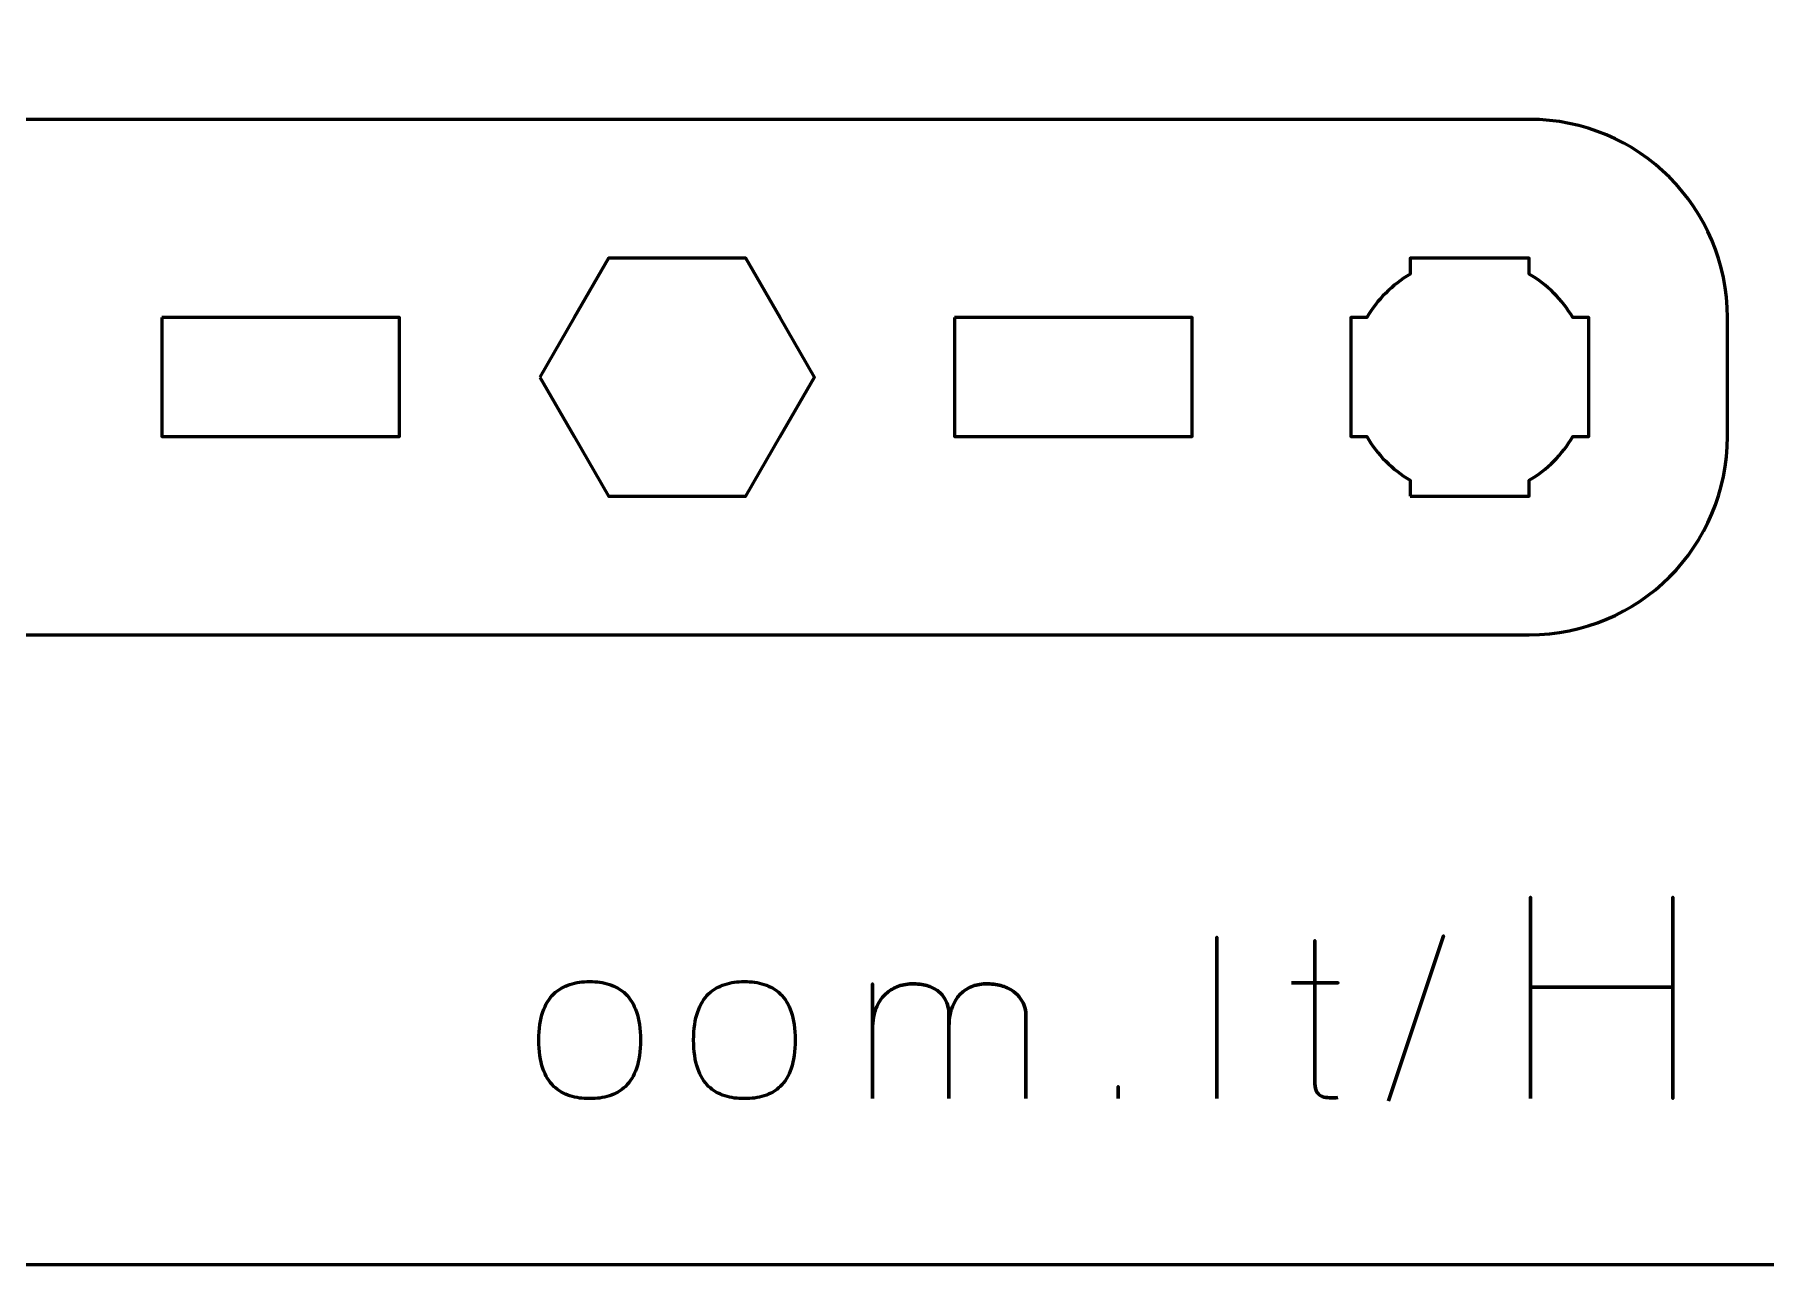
# Model space of a CAD drawing. Header units: centimetres. Extents: x -21 to 0, y -29.7 to 0.
# Drawn here: x -10.221 to -5.854, y -29.7 to -26.599 of the extents above; entities that cross this region are included whole.
import ezdxf

# ---------------------------------------------------------------- set-up
doc = ezdxf.new("R2010")
doc.units = ezdxf.units.CM
doc.header["$MEASUREMENT"] = 0
doc.layers.add('Layer 1', color=7, linetype='Continuous')

msp = doc.modelspace()

# ---------------------------------------------------------------- linework, layer by layer
at = {"layer": 'Layer 1', "color": 1, "lineweight": 53}
msp.add_open_spline([(-21.00003, -29.19995), (-21.00003, -29.19995), (-21.00003, -2.89992), (-21.00003, -2.89992), (-21.00003, -2.89992), (-21.00003, -2.81709), (-20.93286, -2.74992), (-20.85003, -2.74992), (-20.85003, -2.74992), (-20.7672, -2.74992), (-20.70003, -2.68275), (-20.70003, -2.59992), (-20.70003, -2.59992), (-20.70003, -2.51709), (-20.7672, -2.44992), (-20.85003, -2.44992), (-20.85003, -2.44992), (-20.93286, -2.44992), (-21.00003, -2.38275), (-21.00003, -2.29992), (-21.00003, -2.29992), (-21.00003, -2.21709), (-20.93286, -2.14992), (-20.85003, -2.14992), (-20.85003, -2.14992), (-20.7672, -2.14992), (-20.70003, -2.08275), (-20.70003, -1.99992), (-20.70003, -1.99992), (-20.70003, -1.91709), (-20.7672, -1.84992), (-20.85003, -1.84992), (-20.85003, -1.84992), (-20.93286, -1.84992), (-21.00003, -1.78275), (-21.00003, -1.69992), (-21.00003, -1.69992), (-21.00003, -1.61709), (-20.93286, -1.54992), (-20.85003, -1.54992), (-20.85003, -1.54992), (-20.7672, -1.54992), (-20.70003, -1.48275), (-20.70003, -1.39992), (-20.70003, -1.39992), (-20.70003, -1.31709), (-20.7672, -1.24992), (-20.85003, -1.24992), (-20.85003, -1.24992), (-20.93286, -1.24992), (-21.00003, -1.18275), (-21.00003, -1.09992), (-21.00003, -1.09992), (-21.00003, -1.09992), (-21.00003, -0.49992), (-21.00003, -0.49992), (-21.00003, -0.49992), (-21.00003, -0.22295), (-20.77694, 0.00004), (-20.49994, 0.00004), (-20.49994, 0.00004), (-20.49994, 0.00004), (-0.50008, 0.00004), (-0.50008, 0.00004), (-0.50008, 0.00004), (-0.22294, 0.00004), (0.00002, -0.22295), (0.00002, -0.49992), (0.00002, -0.49992), (0.00002, -0.49992), (0.00002, -29.19995), (0.00002, -29.19995), (0.00002, -29.19995), (0.00002, -29.47695), (-0.22294, -29.70004), (-0.50008, -29.70004), (-0.50008, -29.70004), (-0.50008, -29.70004), (-20.49994, -29.70004), (-20.49994, -29.70004), (-20.49994, -29.70004), (-20.77694, -29.70004), (-21.00003, -29.47695), (-21.00003, -29.19995)], degree=3, knots=[0, 0, 0, 0, 0.047619, 0.047619, 0.047619, 0.047619, 0.0952381, 0.0952381, 0.0952381, 0.0952381, 0.1428571, 0.1428571, 0.1428571, 0.1428571, 0.1904762, 0.1904762, 0.1904762, 0.1904762, 0.2380952, 0.2380952, 0.2380952, 0.2380952, 0.2857143, 0.2857143, 0.2857143, 0.2857143, 0.3333333, 0.3333333, 0.3333333, 0.3333333, 0.3809524, 0.3809524, 0.3809524, 0.3809524, 0.4285714, 0.4285714, 0.4285714, 0.4285714, 0.4761905, 0.4761905, 0.4761905, 0.4761905, 0.5238095, 0.5238095, 0.5238095, 0.5238095, 0.5714286, 0.5714286, 0.5714286, 0.5714286, 0.6190476, 0.6190476, 0.6190476, 0.6190476, 0.6666667, 0.6666667, 0.6666667, 0.6666667, 0.7142857, 0.7142857, 0.7142857, 0.7142857, 0.7619048, 0.7619048, 0.7619048, 0.7619048, 0.8095238, 0.8095238, 0.8095238, 0.8095238, 0.8571429, 0.8571429, 0.8571429, 0.8571429, 0.9047619, 0.9047619, 0.9047619, 0.9047619, 0.952381, 0.952381, 0.952381, 0.952381, 1, 1, 1, 1], dxfattribs=at)
at = {"layer": 'Layer 1', "color": 3, "lineweight": 53}
msp.add_open_spline([(-10.74988, -26.81239), (-10.74988, -26.81239), (-6.45001, -26.81239), (-6.45001, -26.81239), (-6.45001, -26.81239), (-6.17287, -26.81239), (-5.94991, -27.03548), (-5.94991, -27.31248), (-5.94991, -27.31248), (-5.94991, -27.31248), (-5.94991, -27.61249), (-5.94991, -27.61249), (-5.94991, -27.61249), (-5.94991, -27.88945), (-6.17287, -28.11241), (-6.45001, -28.11241), (-6.45001, -28.11241), (-6.45001, -28.11241), (-10.74988, -28.11241), (-10.74988, -28.11241), (-10.74988, -28.11241), (-11.02688, -28.11241), (-11.24997, -27.88945), (-11.24997, -27.61249), (-11.24997, -27.61249), (-11.24997, -27.61249), (-11.24997, -27.31248), (-11.24997, -27.31248), (-11.24997, -27.31248), (-11.24997, -27.03548), (-11.02688, -26.81239), (-10.74988, -26.81239)], degree=3, knots=[0, 0, 0, 0, 0.125, 0.125, 0.125, 0.125, 0.25, 0.25, 0.25, 0.25, 0.375, 0.375, 0.375, 0.375, 0.5, 0.5, 0.5, 0.5, 0.625, 0.625, 0.625, 0.625, 0.75, 0.75, 0.75, 0.75, 0.875, 0.875, 0.875, 0.875, 1, 1, 1, 1], dxfattribs=at)
at = {"layer": 'Layer 1', "lineweight": 53}
for points, knots in [([(-8.94628, -27.46242), (-8.94628, -27.46242), (-8.85968, -27.31241), (-8.85968, -27.31241), (-8.85968, -27.31241), (-8.85968, -27.31241), (-8.77308, -27.16242), (-8.77308, -27.16242), (-8.77308, -27.16242), (-8.77308, -27.16242), (-8.59987, -27.16242), (-8.59987, -27.16242), (-8.59987, -27.16242), (-8.59987, -27.16242), (-8.42666, -27.16242), (-8.42666, -27.16242), (-8.42666, -27.16242), (-8.42666, -27.16242), (-8.34006, -27.31241), (-8.34006, -27.31241), (-8.34006, -27.31241), (-8.34006, -27.31241), (-8.25346, -27.46242), (-8.25346, -27.46242), (-8.25346, -27.46242), (-8.25346, -27.46242), (-8.34006, -27.61243), (-8.34006, -27.61243), (-8.34006, -27.61243), (-8.34006, -27.61243), (-8.42666, -27.76242), (-8.42666, -27.76242), (-8.42666, -27.76242), (-8.42666, -27.76242), (-8.59987, -27.76242), (-8.59987, -27.76242), (-8.59987, -27.76242), (-8.59987, -27.76242), (-8.77308, -27.76242), (-8.77308, -27.76242), (-8.77308, -27.76242), (-8.77308, -27.76242), (-8.85968, -27.61243), (-8.85968, -27.61243), (-8.85968, -27.61243), (-8.85968, -27.61243), (-8.94628, -27.46242), (-8.94628, -27.46242)], [0, 0, 0, 0, 0.0833333, 0.0833333, 0.0833333, 0.0833333, 0.1666667, 0.1666667, 0.1666667, 0.1666667, 0.25, 0.25, 0.25, 0.25, 0.3333333, 0.3333333, 0.3333333, 0.3333333, 0.4166667, 0.4166667, 0.4166667, 0.4166667, 0.5, 0.5, 0.5, 0.5, 0.5833333, 0.5833333, 0.5833333, 0.5833333, 0.6666667, 0.6666667, 0.6666667, 0.6666667, 0.75, 0.75, 0.75, 0.75, 0.8333333, 0.8333333, 0.8333333, 0.8333333, 0.9166667, 0.9166667, 0.9166667, 0.9166667, 1, 1, 1, 1]), ([(-6.75001, -27.76242), (-6.75001, -27.76242), (-6.75001, -27.72231), (-6.75001, -27.72231), (-6.75001, -27.72231), (-6.79548, -27.69599), (-6.83337, -27.65796), (-6.85983, -27.61249), (-6.85983, -27.61249), (-6.85983, -27.61249), (-6.89994, -27.61249), (-6.89994, -27.61249), (-6.89994, -27.61249), (-6.89994, -27.61249), (-6.89994, -27.46241), (-6.89994, -27.46241), (-6.89994, -27.46241), (-6.89994, -27.46241), (-6.89994, -27.31248), (-6.89994, -27.31248), (-6.89994, -27.31248), (-6.89994, -27.31248), (-6.85983, -27.31248), (-6.85983, -27.31248), (-6.85983, -27.31248), (-6.83337, -27.26687), (-6.79548, -27.22895), (-6.75001, -27.20263), (-6.75001, -27.20263), (-6.75001, -27.20263), (-6.75001, -27.16241), (-6.75001, -27.16241), (-6.75001, -27.16241), (-6.75001, -27.16241), (-6.59994, -27.16241), (-6.59994, -27.16241), (-6.59994, -27.16241), (-6.59994, -27.16241), (-6.45001, -27.16241), (-6.45001, -27.16241), (-6.45001, -27.16241), (-6.45001, -27.16241), (-6.45001, -27.20263), (-6.45001, -27.20263), (-6.45001, -27.20263), (-6.40439, -27.22895), (-6.36647, -27.26687), (-6.34015, -27.31248), (-6.34015, -27.31248), (-6.34015, -27.31248), (-6.29994, -27.31248), (-6.29994, -27.31248), (-6.29994, -27.31248), (-6.29994, -27.31248), (-6.29994, -27.46241), (-6.29994, -27.46241), (-6.29994, -27.46241), (-6.29994, -27.46241), (-6.29994, -27.61249), (-6.29994, -27.61249), (-6.29994, -27.61249), (-6.29994, -27.61249), (-6.34015, -27.61249), (-6.34015, -27.61249), (-6.34015, -27.61249), (-6.36647, -27.65796), (-6.40439, -27.69599), (-6.45001, -27.72231), (-6.45001, -27.72231), (-6.45001, -27.72231), (-6.45001, -27.76242), (-6.45001, -27.76242), (-6.45001, -27.76242), (-6.45001, -27.76242), (-6.59994, -27.76242), (-6.59994, -27.76242), (-6.59994, -27.76242), (-6.59994, -27.76242), (-6.75001, -27.76242), (-6.75001, -27.76242)], [0, 0, 0, 0, 0.05, 0.05, 0.05, 0.05, 0.1, 0.1, 0.1, 0.1, 0.15, 0.15, 0.15, 0.15, 0.2, 0.2, 0.2, 0.2, 0.25, 0.25, 0.25, 0.25, 0.3, 0.3, 0.3, 0.3, 0.35, 0.35, 0.35, 0.35, 0.4, 0.4, 0.4, 0.4, 0.45, 0.45, 0.45, 0.45, 0.5, 0.5, 0.5, 0.5, 0.55, 0.55, 0.55, 0.55, 0.6, 0.6, 0.6, 0.6, 0.65, 0.65, 0.65, 0.65, 0.7, 0.7, 0.7, 0.7, 0.75, 0.75, 0.75, 0.75, 0.8, 0.8, 0.8, 0.8, 0.85, 0.85, 0.85, 0.85, 0.9, 0.9, 0.9, 0.9, 0.95, 0.95, 0.95, 0.95, 1, 1, 1, 1]), ([(-9.89993, -27.31248), (-9.89993, -27.31248), (-9.29992, -27.31248), (-9.29992, -27.31248), (-9.29992, -27.31248), (-9.29992, -27.31248), (-9.29992, -27.61249), (-9.29992, -27.61249), (-9.29992, -27.61249), (-9.29992, -27.61249), (-9.89993, -27.61249), (-9.89993, -27.61249), (-9.89993, -27.61249), (-9.89993, -27.61249), (-9.89993, -27.31248), (-9.89993, -27.31248)], [0, 0, 0, 0, 0.25, 0.25, 0.25, 0.25, 0.5, 0.5, 0.5, 0.5, 0.75, 0.75, 0.75, 0.75, 1, 1, 1, 1]), ([(-7.89996, -27.31248), (-7.89996, -27.31248), (-7.29996, -27.31248), (-7.29996, -27.31248), (-7.29996, -27.31248), (-7.29996, -27.31248), (-7.29996, -27.61249), (-7.29996, -27.61249), (-7.29996, -27.61249), (-7.29996, -27.61249), (-7.89996, -27.61249), (-7.89996, -27.61249), (-7.89996, -27.61249), (-7.89996, -27.61249), (-7.89996, -27.31248), (-7.89996, -27.31248)], [0, 0, 0, 0, 0.25, 0.25, 0.25, 0.25, 0.5, 0.5, 0.5, 0.5, 0.75, 0.75, 0.75, 0.75, 1, 1, 1, 1])]:
    msp.add_open_spline(points, degree=3, knots=knots, dxfattribs=at)
at = {"layer": 'Layer 1', "color": 5, "lineweight": 53}
for points, knots in [([(-6.44695, -29.28214), (-6.44695, -29.28214), (-6.44695, -29.00062), (-6.44695, -29.00062), (-6.44695, -29.00062), (-6.44695, -29.00062), (-6.08782, -29.00062), (-6.08782, -29.00062), (-6.08782, -29.00062), (-6.08782, -29.00062), (-6.08782, -29.28214), (-6.08782, -29.28214), (-6.08782, -29.28214), (-6.08782, -29.28214), (-6.08782, -28.77414), (-6.08782, -28.77414), (-6.08782, -28.77414), (-6.08782, -28.77414), (-6.08782, -29.00062), (-6.08782, -29.00062), (-6.08782, -29.00062), (-6.08782, -29.00062), (-6.44695, -29.00062), (-6.44695, -29.00062), (-6.44695, -29.00062), (-6.44695, -29.00062), (-6.44695, -28.77414), (-6.44695, -28.77414), (-6.44695, -28.77414), (-6.44695, -28.77414), (-6.44695, -29.28214), (-6.44695, -29.28214)], [0, 0, 0, 0, 0.125, 0.125, 0.125, 0.125, 0.25, 0.25, 0.25, 0.25, 0.375, 0.375, 0.375, 0.375, 0.5, 0.5, 0.5, 0.5, 0.625, 0.625, 0.625, 0.625, 0.75, 0.75, 0.75, 0.75, 0.875, 0.875, 0.875, 0.875, 1, 1, 1, 1]), ([(-7.23774, -29.28214), (-7.23774, -29.28214), (-7.23774, -28.87518), (-7.23774, -28.87518), (-7.23774, -28.87518), (-7.23774, -28.87518), (-7.23774, -29.28214), (-7.23774, -29.28214)], [0, 0, 0, 0, 0.5, 0.5, 0.5, 0.5, 1, 1, 1, 1]), ([(-6.93294, -29.27932), (-6.9399, -29.27988), (-6.94686, -29.28007), (-6.95364, -29.27988), (-6.95364, -29.27988), (-6.96041, -29.27969), (-6.96653, -29.27866), (-6.97208, -29.27659), (-6.97208, -29.27659), (-6.97763, -29.27461), (-6.98205, -29.27104), (-6.98543, -29.26596), (-6.98543, -29.26596), (-6.98873, -29.26088), (-6.99042, -29.25364), (-6.99051, -29.24432), (-6.99051, -29.24432), (-6.99051, -29.2399), (-6.99051, -29.23238), (-6.99051, -29.22184), (-6.99051, -29.22184), (-6.99051, -29.21121), (-6.99051, -29.19841), (-6.99051, -29.18327), (-6.99051, -29.18327), (-6.99051, -29.16812), (-6.99051, -29.15157), (-6.99051, -29.1336), (-6.99051, -29.1336), (-6.99051, -29.11563), (-6.99051, -29.0971), (-6.99051, -29.07791), (-6.99051, -29.07791), (-6.99051, -29.05872), (-6.99051, -29.03981), (-6.99051, -29.02109), (-6.99051, -29.02109), (-6.99051, -29.00237), (-6.99051, -28.98477), (-6.99051, -28.96822), (-6.99051, -28.96822), (-6.99051, -28.95166), (-6.99051, -28.93698), (-6.99051, -28.92429), (-6.99051, -28.92429), (-6.99051, -28.91149), (-6.99051, -28.90152), (-6.99051, -28.89418), (-6.99051, -28.89418), (-6.99051, -28.88694), (-6.99051, -28.88317), (-6.99051, -28.88308), (-6.99051, -28.88308), (-6.99051, -28.88317), (-6.99051, -28.88694), (-6.99051, -28.89418), (-6.99051, -28.89418), (-6.99051, -28.90152), (-6.99051, -28.91149), (-6.99051, -28.92429), (-6.99051, -28.92429), (-6.99051, -28.93698), (-6.99051, -28.95166), (-6.99051, -28.96822), (-6.99051, -28.96822), (-6.99051, -28.98477), (-6.99051, -29.00237), (-6.99051, -29.02109), (-6.99051, -29.02109), (-6.99051, -29.03981), (-6.99051, -29.05872), (-6.99051, -29.07791), (-6.99051, -29.07791), (-6.99051, -29.0971), (-6.99051, -29.11563), (-6.99051, -29.1336), (-6.99051, -29.1336), (-6.99051, -29.15157), (-6.99051, -29.16812), (-6.99051, -29.18327), (-6.99051, -29.18327), (-6.99051, -29.19841), (-6.99051, -29.21121), (-6.99051, -29.22184), (-6.99051, -29.22184), (-6.99051, -29.23238), (-6.99051, -29.2399), (-6.99051, -29.24432), (-6.99051, -29.24432), (-6.99042, -29.25364), (-6.98873, -29.26088), (-6.98543, -29.26596), (-6.98543, -29.26596), (-6.98205, -29.27104), (-6.97763, -29.27461), (-6.97208, -29.27659), (-6.97208, -29.27659), (-6.96653, -29.27866), (-6.96041, -29.27969), (-6.95364, -29.27988), (-6.95364, -29.27988), (-6.94686, -29.28007), (-6.9399, -29.27988), (-6.93294, -29.27932)], [0, 0, 0, 0, 0.0384615, 0.0384615, 0.0384615, 0.0384615, 0.0769231, 0.0769231, 0.0769231, 0.0769231, 0.1153846, 0.1153846, 0.1153846, 0.1153846, 0.1538462, 0.1538462, 0.1538462, 0.1538462, 0.1923077, 0.1923077, 0.1923077, 0.1923077, 0.2307692, 0.2307692, 0.2307692, 0.2307692, 0.2692308, 0.2692308, 0.2692308, 0.2692308, 0.3076923, 0.3076923, 0.3076923, 0.3076923, 0.3461538, 0.3461538, 0.3461538, 0.3461538, 0.3846154, 0.3846154, 0.3846154, 0.3846154, 0.4230769, 0.4230769, 0.4230769, 0.4230769, 0.4615385, 0.4615385, 0.4615385, 0.4615385, 0.5, 0.5, 0.5, 0.5, 0.5384615, 0.5384615, 0.5384615, 0.5384615, 0.5769231, 0.5769231, 0.5769231, 0.5769231, 0.6153846, 0.6153846, 0.6153846, 0.6153846, 0.6538462, 0.6538462, 0.6538462, 0.6538462, 0.6923077, 0.6923077, 0.6923077, 0.6923077, 0.7307692, 0.7307692, 0.7307692, 0.7307692, 0.7692308, 0.7692308, 0.7692308, 0.7692308, 0.8076923, 0.8076923, 0.8076923, 0.8076923, 0.8461538, 0.8461538, 0.8461538, 0.8461538, 0.8846154, 0.8846154, 0.8846154, 0.8846154, 0.9230769, 0.9230769, 0.9230769, 0.9230769, 0.9615385, 0.9615385, 0.9615385, 0.9615385, 1, 1, 1, 1]), ([(-6.80481, -29.28778), (-6.80481, -29.28778), (-6.66652, -28.87123), (-6.66652, -28.87123), (-6.66652, -28.87123), (-6.66652, -28.87123), (-6.80481, -29.28778), (-6.80481, -29.28778)], [0, 0, 0, 0, 0.5, 0.5, 0.5, 0.5, 1, 1, 1, 1]), ([(-8.82043, -29.28214), (-8.80265, -29.28223), (-8.7861, -29.27998), (-8.77067, -29.27518), (-8.77067, -29.27518), (-8.75524, -29.27038), (-8.7416, -29.26238), (-8.72993, -29.25119), (-8.72993, -29.25119), (-8.71817, -29.24), (-8.70905, -29.22485), (-8.70237, -29.20566), (-8.70237, -29.20566), (-8.69579, -29.18656), (-8.6924, -29.16276), (-8.6923, -29.13426), (-8.6923, -29.13426), (-8.6924, -29.10585), (-8.69579, -29.08214), (-8.70237, -29.06314), (-8.70237, -29.06314), (-8.70905, -29.04413), (-8.71817, -29.02899), (-8.72993, -29.01779), (-8.72993, -29.01779), (-8.7416, -29.00669), (-8.75524, -28.9987), (-8.77067, -28.9939), (-8.77067, -28.9939), (-8.7861, -28.9891), (-8.80265, -28.98684), (-8.82043, -28.98694), (-8.82043, -28.98694), (-8.83802, -28.98684), (-8.85458, -28.9891), (-8.87001, -28.9939), (-8.87001, -28.9939), (-8.88544, -28.9987), (-8.89898, -29.00669), (-8.91074, -29.01779), (-8.91074, -29.01779), (-8.9225, -29.02899), (-8.93172, -29.04413), (-8.9384, -29.06314), (-8.9384, -29.06314), (-8.94508, -29.08214), (-8.94847, -29.10585), (-8.94856, -29.13426), (-8.94856, -29.13426), (-8.94847, -29.16276), (-8.94508, -29.18656), (-8.9384, -29.20566), (-8.9384, -29.20566), (-8.93172, -29.22485), (-8.9225, -29.24), (-8.91074, -29.25119), (-8.91074, -29.25119), (-8.89898, -29.26238), (-8.88544, -29.27038), (-8.87001, -29.27518), (-8.87001, -29.27518), (-8.85458, -29.27998), (-8.83802, -29.28223), (-8.82043, -29.28214)], [0, 0, 0, 0, 0.0625, 0.0625, 0.0625, 0.0625, 0.125, 0.125, 0.125, 0.125, 0.1875, 0.1875, 0.1875, 0.1875, 0.25, 0.25, 0.25, 0.25, 0.3125, 0.3125, 0.3125, 0.3125, 0.375, 0.375, 0.375, 0.375, 0.4375, 0.4375, 0.4375, 0.4375, 0.5, 0.5, 0.5, 0.5, 0.5625, 0.5625, 0.5625, 0.5625, 0.625, 0.625, 0.625, 0.625, 0.6875, 0.6875, 0.6875, 0.6875, 0.75, 0.75, 0.75, 0.75, 0.8125, 0.8125, 0.8125, 0.8125, 0.875, 0.875, 0.875, 0.875, 0.9375, 0.9375, 0.9375, 0.9375, 1, 1, 1, 1]), ([(-8.82043, -29.28214), (-8.80265, -29.28223), (-8.7861, -29.27998), (-8.77067, -29.27518), (-8.77067, -29.27518), (-8.75524, -29.27038), (-8.7416, -29.26238), (-8.72993, -29.25119), (-8.72993, -29.25119), (-8.71817, -29.24), (-8.70905, -29.22485), (-8.70237, -29.20566), (-8.70237, -29.20566), (-8.69579, -29.18656), (-8.6924, -29.16276), (-8.6923, -29.13426), (-8.6923, -29.13426), (-8.6924, -29.10585), (-8.69579, -29.08214), (-8.70237, -29.06314), (-8.70237, -29.06314), (-8.70905, -29.04413), (-8.71817, -29.02899), (-8.72993, -29.01779), (-8.72993, -29.01779), (-8.7416, -29.00669), (-8.75524, -28.9987), (-8.77067, -28.9939), (-8.77067, -28.9939), (-8.7861, -28.9891), (-8.80265, -28.98684), (-8.82043, -28.98694), (-8.82043, -28.98694), (-8.83802, -28.98684), (-8.85458, -28.9891), (-8.87001, -28.9939), (-8.87001, -28.9939), (-8.88544, -28.9987), (-8.89898, -29.00669), (-8.91074, -29.01779), (-8.91074, -29.01779), (-8.9225, -29.02899), (-8.93172, -29.04413), (-8.9384, -29.06314), (-8.9384, -29.06314), (-8.94508, -29.08214), (-8.94847, -29.10585), (-8.94856, -29.13426), (-8.94856, -29.13426), (-8.94847, -29.16276), (-8.94508, -29.18656), (-8.9384, -29.20566), (-8.9384, -29.20566), (-8.93172, -29.22485), (-8.9225, -29.24), (-8.91074, -29.25119), (-8.91074, -29.25119), (-8.89898, -29.26238), (-8.88544, -29.27038), (-8.87001, -29.27518), (-8.87001, -29.27518), (-8.85458, -29.27998), (-8.83802, -29.28223), (-8.82043, -29.28214)], [0, 0, 0, 0, 0.0625, 0.0625, 0.0625, 0.0625, 0.125, 0.125, 0.125, 0.125, 0.1875, 0.1875, 0.1875, 0.1875, 0.25, 0.25, 0.25, 0.25, 0.3125, 0.3125, 0.3125, 0.3125, 0.375, 0.375, 0.375, 0.375, 0.4375, 0.4375, 0.4375, 0.4375, 0.5, 0.5, 0.5, 0.5, 0.5625, 0.5625, 0.5625, 0.5625, 0.625, 0.625, 0.625, 0.625, 0.6875, 0.6875, 0.6875, 0.6875, 0.75, 0.75, 0.75, 0.75, 0.8125, 0.8125, 0.8125, 0.8125, 0.875, 0.875, 0.875, 0.875, 0.9375, 0.9375, 0.9375, 0.9375, 1, 1, 1, 1]), ([(-8.42984, -29.28214), (-8.41206, -29.28223), (-8.39551, -29.27998), (-8.38008, -29.27518), (-8.38008, -29.27518), (-8.36465, -29.27038), (-8.35101, -29.26238), (-8.33934, -29.25119), (-8.33934, -29.25119), (-8.32758, -29.24), (-8.31846, -29.22485), (-8.31178, -29.20566), (-8.31178, -29.20566), (-8.3052, -29.18656), (-8.30181, -29.16276), (-8.30171, -29.13426), (-8.30171, -29.13426), (-8.30181, -29.10585), (-8.3052, -29.08214), (-8.31178, -29.06314), (-8.31178, -29.06314), (-8.31846, -29.04413), (-8.32758, -29.02899), (-8.33934, -29.01779), (-8.33934, -29.01779), (-8.35101, -29.00669), (-8.36465, -28.9987), (-8.38008, -28.9939), (-8.38008, -28.9939), (-8.39551, -28.9891), (-8.41206, -28.98684), (-8.42984, -28.98694), (-8.42984, -28.98694), (-8.44743, -28.98684), (-8.46399, -28.9891), (-8.47942, -28.9939), (-8.47942, -28.9939), (-8.49485, -28.9987), (-8.50839, -29.00669), (-8.52015, -29.01779), (-8.52015, -29.01779), (-8.53191, -29.02899), (-8.54113, -29.04413), (-8.54781, -29.06314), (-8.54781, -29.06314), (-8.55449, -29.08214), (-8.55788, -29.10585), (-8.55797, -29.13426), (-8.55797, -29.13426), (-8.55788, -29.16276), (-8.55449, -29.18656), (-8.54781, -29.20566), (-8.54781, -29.20566), (-8.54113, -29.22485), (-8.53191, -29.24), (-8.52015, -29.25119), (-8.52015, -29.25119), (-8.50839, -29.26238), (-8.49485, -29.27038), (-8.47942, -29.27518), (-8.47942, -29.27518), (-8.46399, -29.27998), (-8.44743, -29.28223), (-8.42984, -29.28214)], [0, 0, 0, 0, 0.0625, 0.0625, 0.0625, 0.0625, 0.125, 0.125, 0.125, 0.125, 0.1875, 0.1875, 0.1875, 0.1875, 0.25, 0.25, 0.25, 0.25, 0.3125, 0.3125, 0.3125, 0.3125, 0.375, 0.375, 0.375, 0.375, 0.4375, 0.4375, 0.4375, 0.4375, 0.5, 0.5, 0.5, 0.5, 0.5625, 0.5625, 0.5625, 0.5625, 0.625, 0.625, 0.625, 0.625, 0.6875, 0.6875, 0.6875, 0.6875, 0.75, 0.75, 0.75, 0.75, 0.8125, 0.8125, 0.8125, 0.8125, 0.875, 0.875, 0.875, 0.875, 0.9375, 0.9375, 0.9375, 0.9375, 1, 1, 1, 1]), ([(-8.42984, -29.28214), (-8.41206, -29.28223), (-8.39551, -29.27998), (-8.38008, -29.27518), (-8.38008, -29.27518), (-8.36465, -29.27038), (-8.35101, -29.26238), (-8.33934, -29.25119), (-8.33934, -29.25119), (-8.32758, -29.24), (-8.31846, -29.22485), (-8.31178, -29.20566), (-8.31178, -29.20566), (-8.3052, -29.18656), (-8.30181, -29.16276), (-8.30171, -29.13426), (-8.30171, -29.13426), (-8.30181, -29.10585), (-8.3052, -29.08214), (-8.31178, -29.06314), (-8.31178, -29.06314), (-8.31846, -29.04413), (-8.32758, -29.02899), (-8.33934, -29.01779), (-8.33934, -29.01779), (-8.35101, -29.00669), (-8.36465, -28.9987), (-8.38008, -28.9939), (-8.38008, -28.9939), (-8.39551, -28.9891), (-8.41206, -28.98684), (-8.42984, -28.98694), (-8.42984, -28.98694), (-8.44743, -28.98684), (-8.46399, -28.9891), (-8.47942, -28.9939), (-8.47942, -28.9939), (-8.49485, -28.9987), (-8.50839, -29.00669), (-8.52015, -29.01779), (-8.52015, -29.01779), (-8.53191, -29.02899), (-8.54113, -29.04413), (-8.54781, -29.06314), (-8.54781, -29.06314), (-8.55449, -29.08214), (-8.55788, -29.10585), (-8.55797, -29.13426), (-8.55797, -29.13426), (-8.55788, -29.16276), (-8.55449, -29.18656), (-8.54781, -29.20566), (-8.54781, -29.20566), (-8.54113, -29.22485), (-8.53191, -29.24), (-8.52015, -29.25119), (-8.52015, -29.25119), (-8.50839, -29.26238), (-8.49485, -29.27038), (-8.47942, -29.27518), (-8.47942, -29.27518), (-8.46399, -29.27998), (-8.44743, -29.28223), (-8.42984, -29.28214)], [0, 0, 0, 0, 0.0625, 0.0625, 0.0625, 0.0625, 0.125, 0.125, 0.125, 0.125, 0.1875, 0.1875, 0.1875, 0.1875, 0.25, 0.25, 0.25, 0.25, 0.3125, 0.3125, 0.3125, 0.3125, 0.375, 0.375, 0.375, 0.375, 0.4375, 0.4375, 0.4375, 0.4375, 0.5, 0.5, 0.5, 0.5, 0.5625, 0.5625, 0.5625, 0.5625, 0.625, 0.625, 0.625, 0.625, 0.6875, 0.6875, 0.6875, 0.6875, 0.75, 0.75, 0.75, 0.75, 0.8125, 0.8125, 0.8125, 0.8125, 0.875, 0.875, 0.875, 0.875, 0.9375, 0.9375, 0.9375, 0.9375, 1, 1, 1, 1]), ([(-7.91395, -29.28214), (-7.91395, -29.28205), (-7.91395, -29.27932), (-7.91395, -29.27396), (-7.91395, -29.27396), (-7.91395, -29.26869), (-7.91395, -29.26144), (-7.91395, -29.25232), (-7.91395, -29.25232), (-7.91395, -29.2431), (-7.91395, -29.23275), (-7.91395, -29.22109), (-7.91395, -29.22109), (-7.91395, -29.20952), (-7.91395, -29.19738), (-7.91395, -29.18459), (-7.91395, -29.18459), (-7.91395, -29.17189), (-7.91395, -29.15937), (-7.91395, -29.14696), (-7.91395, -29.14696), (-7.91395, -29.13454), (-7.91395, -29.12287), (-7.91395, -29.11215), (-7.91395, -29.11215), (-7.91395, -29.10133), (-7.91395, -29.09211), (-7.91395, -29.0843), (-7.91395, -29.0843), (-7.91395, -29.07659), (-7.91395, -29.07104), (-7.91395, -29.06765), (-7.91395, -29.06765), (-7.91385, -29.06238), (-7.9147, -29.05646), (-7.9163, -29.04997), (-7.9163, -29.04997), (-7.9179, -29.04338), (-7.92063, -29.0368), (-7.92448, -29.03021), (-7.92448, -29.03021), (-7.92834, -29.02353), (-7.9337, -29.01742), (-7.94038, -29.01177), (-7.94038, -29.01177), (-7.94715, -29.00613), (-7.95562, -29.00161), (-7.96578, -28.99813), (-7.96578, -28.99813), (-7.97604, -28.99465), (-7.98826, -28.99277), (-8.00256, -28.99258), (-8.00256, -28.99258), (-8.01686, -28.99258), (-8.02966, -28.99456), (-8.04085, -28.99851), (-8.04085, -28.99851), (-8.05214, -29.00255), (-8.06183, -29.0081), (-8.07011, -29.01516), (-8.07011, -29.01516), (-8.07829, -29.02222), (-8.08516, -29.03031), (-8.09052, -29.03952), (-8.09052, -29.03952), (-8.09588, -29.04865), (-8.09984, -29.05834), (-8.10247, -29.06869), (-8.10247, -29.06869), (-8.1051, -29.07894), (-8.10642, -29.08938), (-8.10642, -29.09983), (-8.10642, -29.09983), (-8.10642, -29.08938), (-8.1051, -29.07894), (-8.10247, -29.06869), (-8.10247, -29.06869), (-8.09984, -29.05834), (-8.09588, -29.04865), (-8.09052, -29.03952), (-8.09052, -29.03952), (-8.08516, -29.03031), (-8.07829, -29.02222), (-8.07011, -29.01516), (-8.07011, -29.01516), (-8.06183, -29.0081), (-8.05214, -29.00255), (-8.04085, -28.99851), (-8.04085, -28.99851), (-8.02966, -28.99456), (-8.01686, -28.99258), (-8.00256, -28.99258), (-8.00256, -28.99258), (-7.98826, -28.99277), (-7.97604, -28.99465), (-7.96578, -28.99813), (-7.96578, -28.99813), (-7.95562, -29.00161), (-7.94715, -29.00613), (-7.94038, -29.01177), (-7.94038, -29.01177), (-7.9337, -29.01742), (-7.92834, -29.02353), (-7.92448, -29.03021), (-7.92448, -29.03021), (-7.92063, -29.0368), (-7.9179, -29.04338), (-7.9163, -29.04997), (-7.9163, -29.04997), (-7.9147, -29.05646), (-7.91385, -29.06238), (-7.91395, -29.06765), (-7.91395, -29.06765), (-7.91395, -29.07104), (-7.91395, -29.07659), (-7.91395, -29.0843), (-7.91395, -29.0843), (-7.91395, -29.09211), (-7.91395, -29.10133), (-7.91395, -29.11215), (-7.91395, -29.11215), (-7.91395, -29.12287), (-7.91395, -29.13454), (-7.91395, -29.14696), (-7.91395, -29.14696), (-7.91395, -29.15937), (-7.91395, -29.17189), (-7.91395, -29.18459), (-7.91395, -29.18459), (-7.91395, -29.19738), (-7.91395, -29.20952), (-7.91395, -29.22109), (-7.91395, -29.22109), (-7.91395, -29.23275), (-7.91395, -29.2431), (-7.91395, -29.25232), (-7.91395, -29.25232), (-7.91395, -29.26144), (-7.91395, -29.26869), (-7.91395, -29.27396), (-7.91395, -29.27396), (-7.91395, -29.27932), (-7.91395, -29.28205), (-7.91395, -29.28214)], [0, 0, 0, 0, 0.0277778, 0.0277778, 0.0277778, 0.0277778, 0.0555556, 0.0555556, 0.0555556, 0.0555556, 0.0833333, 0.0833333, 0.0833333, 0.0833333, 0.1111111, 0.1111111, 0.1111111, 0.1111111, 0.1388889, 0.1388889, 0.1388889, 0.1388889, 0.1666667, 0.1666667, 0.1666667, 0.1666667, 0.1944444, 0.1944444, 0.1944444, 0.1944444, 0.2222222, 0.2222222, 0.2222222, 0.2222222, 0.25, 0.25, 0.25, 0.25, 0.2777778, 0.2777778, 0.2777778, 0.2777778, 0.3055556, 0.3055556, 0.3055556, 0.3055556, 0.3333333, 0.3333333, 0.3333333, 0.3333333, 0.3611111, 0.3611111, 0.3611111, 0.3611111, 0.3888889, 0.3888889, 0.3888889, 0.3888889, 0.4166667, 0.4166667, 0.4166667, 0.4166667, 0.4444444, 0.4444444, 0.4444444, 0.4444444, 0.4722222, 0.4722222, 0.4722222, 0.4722222, 0.5, 0.5, 0.5, 0.5, 0.5277778, 0.5277778, 0.5277778, 0.5277778, 0.5555556, 0.5555556, 0.5555556, 0.5555556, 0.5833333, 0.5833333, 0.5833333, 0.5833333, 0.6111111, 0.6111111, 0.6111111, 0.6111111, 0.6388889, 0.6388889, 0.6388889, 0.6388889, 0.6666667, 0.6666667, 0.6666667, 0.6666667, 0.6944444, 0.6944444, 0.6944444, 0.6944444, 0.7222222, 0.7222222, 0.7222222, 0.7222222, 0.75, 0.75, 0.75, 0.75, 0.7777778, 0.7777778, 0.7777778, 0.7777778, 0.8055556, 0.8055556, 0.8055556, 0.8055556, 0.8333333, 0.8333333, 0.8333333, 0.8333333, 0.8611111, 0.8611111, 0.8611111, 0.8611111, 0.8888889, 0.8888889, 0.8888889, 0.8888889, 0.9166667, 0.9166667, 0.9166667, 0.9166667, 0.9444444, 0.9444444, 0.9444444, 0.9444444, 0.9722222, 0.9722222, 0.9722222, 0.9722222, 1, 1, 1, 1]), ([(-8.10642, -29.28214), (-8.10642, -29.28214), (-8.10642, -28.99258), (-8.10642, -28.99258), (-8.10642, -28.99258), (-8.10642, -28.99258), (-8.10642, -29.28214), (-8.10642, -29.28214)], [0, 0, 0, 0, 0.5, 0.5, 0.5, 0.5, 1, 1, 1, 1]), ([(-7.71978, -29.28214), (-7.71978, -29.28205), (-7.71978, -29.27932), (-7.71978, -29.27396), (-7.71978, -29.27396), (-7.71978, -29.26869), (-7.71978, -29.26144), (-7.71978, -29.25232), (-7.71978, -29.25232), (-7.71978, -29.2431), (-7.71978, -29.23275), (-7.71978, -29.22109), (-7.71978, -29.22109), (-7.71978, -29.20952), (-7.71978, -29.19738), (-7.71978, -29.18459), (-7.71978, -29.18459), (-7.71978, -29.17189), (-7.71978, -29.15937), (-7.71978, -29.14696), (-7.71978, -29.14696), (-7.71978, -29.13454), (-7.71978, -29.12287), (-7.71978, -29.11215), (-7.71978, -29.11215), (-7.71978, -29.10133), (-7.71978, -29.09211), (-7.71978, -29.0843), (-7.71978, -29.0843), (-7.71978, -29.07659), (-7.71978, -29.07104), (-7.71978, -29.06765), (-7.71978, -29.06765), (-7.71978, -29.06238), (-7.72081, -29.05646), (-7.72298, -29.04997), (-7.72298, -29.04997), (-7.72505, -29.04338), (-7.72843, -29.0368), (-7.73314, -29.03021), (-7.73314, -29.03021), (-7.73775, -29.02353), (-7.74386, -29.01742), (-7.75139, -29.01177), (-7.75139, -29.01177), (-7.75891, -29.00613), (-7.76804, -29.00161), (-7.77876, -28.99813), (-7.77876, -28.99813), (-7.78949, -28.99465), (-7.802, -28.99277), (-7.8163, -28.99258), (-7.8163, -28.99258), (-7.8306, -28.99258), (-7.8432, -28.99456), (-7.85402, -28.99851), (-7.85402, -28.99851), (-7.86475, -29.00255), (-7.87397, -29.0081), (-7.88168, -29.01516), (-7.88168, -29.01516), (-7.8893, -29.02222), (-7.89541, -29.03031), (-7.90021, -29.03952), (-7.90021, -29.03952), (-7.90501, -29.04865), (-7.90849, -29.05834), (-7.91065, -29.06869), (-7.91065, -29.06869), (-7.91291, -29.07894), (-7.91395, -29.08938), (-7.91395, -29.09983), (-7.91395, -29.09983), (-7.91395, -29.08938), (-7.91291, -29.07894), (-7.91065, -29.06869), (-7.91065, -29.06869), (-7.90849, -29.05834), (-7.90501, -29.04865), (-7.90021, -29.03952), (-7.90021, -29.03952), (-7.89541, -29.03031), (-7.8893, -29.02222), (-7.88168, -29.01516), (-7.88168, -29.01516), (-7.87397, -29.0081), (-7.86475, -29.00255), (-7.85402, -28.99851), (-7.85402, -28.99851), (-7.8432, -28.99456), (-7.8306, -28.99258), (-7.8163, -28.99258), (-7.8163, -28.99258), (-7.802, -28.99277), (-7.78949, -28.99465), (-7.77876, -28.99813), (-7.77876, -28.99813), (-7.76804, -29.00161), (-7.75891, -29.00613), (-7.75139, -29.01177), (-7.75139, -29.01177), (-7.74386, -29.01742), (-7.73775, -29.02353), (-7.73314, -29.03021), (-7.73314, -29.03021), (-7.72843, -29.0368), (-7.72505, -29.04338), (-7.72298, -29.04997), (-7.72298, -29.04997), (-7.72081, -29.05646), (-7.71978, -29.06238), (-7.71978, -29.06765), (-7.71978, -29.06765), (-7.71978, -29.07104), (-7.71978, -29.07659), (-7.71978, -29.0843), (-7.71978, -29.0843), (-7.71978, -29.09211), (-7.71978, -29.10133), (-7.71978, -29.11215), (-7.71978, -29.11215), (-7.71978, -29.12287), (-7.71978, -29.13454), (-7.71978, -29.14696), (-7.71978, -29.14696), (-7.71978, -29.15937), (-7.71978, -29.17189), (-7.71978, -29.18459), (-7.71978, -29.18459), (-7.71978, -29.19738), (-7.71978, -29.20952), (-7.71978, -29.22109), (-7.71978, -29.22109), (-7.71978, -29.23275), (-7.71978, -29.2431), (-7.71978, -29.25232), (-7.71978, -29.25232), (-7.71978, -29.26144), (-7.71978, -29.26869), (-7.71978, -29.27396), (-7.71978, -29.27396), (-7.71978, -29.27932), (-7.71978, -29.28205), (-7.71978, -29.28214)], [0, 0, 0, 0, 0.0277778, 0.0277778, 0.0277778, 0.0277778, 0.0555556, 0.0555556, 0.0555556, 0.0555556, 0.0833333, 0.0833333, 0.0833333, 0.0833333, 0.1111111, 0.1111111, 0.1111111, 0.1111111, 0.1388889, 0.1388889, 0.1388889, 0.1388889, 0.1666667, 0.1666667, 0.1666667, 0.1666667, 0.1944444, 0.1944444, 0.1944444, 0.1944444, 0.2222222, 0.2222222, 0.2222222, 0.2222222, 0.25, 0.25, 0.25, 0.25, 0.2777778, 0.2777778, 0.2777778, 0.2777778, 0.3055556, 0.3055556, 0.3055556, 0.3055556, 0.3333333, 0.3333333, 0.3333333, 0.3333333, 0.3611111, 0.3611111, 0.3611111, 0.3611111, 0.3888889, 0.3888889, 0.3888889, 0.3888889, 0.4166667, 0.4166667, 0.4166667, 0.4166667, 0.4444444, 0.4444444, 0.4444444, 0.4444444, 0.4722222, 0.4722222, 0.4722222, 0.4722222, 0.5, 0.5, 0.5, 0.5, 0.5277778, 0.5277778, 0.5277778, 0.5277778, 0.5555556, 0.5555556, 0.5555556, 0.5555556, 0.5833333, 0.5833333, 0.5833333, 0.5833333, 0.6111111, 0.6111111, 0.6111111, 0.6111111, 0.6388889, 0.6388889, 0.6388889, 0.6388889, 0.6666667, 0.6666667, 0.6666667, 0.6666667, 0.6944444, 0.6944444, 0.6944444, 0.6944444, 0.7222222, 0.7222222, 0.7222222, 0.7222222, 0.75, 0.75, 0.75, 0.75, 0.7777778, 0.7777778, 0.7777778, 0.7777778, 0.8055556, 0.8055556, 0.8055556, 0.8055556, 0.8333333, 0.8333333, 0.8333333, 0.8333333, 0.8611111, 0.8611111, 0.8611111, 0.8611111, 0.8888889, 0.8888889, 0.8888889, 0.8888889, 0.9166667, 0.9166667, 0.9166667, 0.9166667, 0.9444444, 0.9444444, 0.9444444, 0.9444444, 0.9722222, 0.9722222, 0.9722222, 0.9722222, 1, 1, 1, 1]), ([(-7.04978, -28.98976), (-7.04978, -28.98976), (-6.93181, -28.98976), (-6.93181, -28.98976), (-6.93181, -28.98976), (-6.93181, -28.98976), (-7.04978, -28.98976), (-7.04978, -28.98976)], [0, 0, 0, 0, 0.5, 0.5, 0.5, 0.5, 1, 1, 1, 1]), ([(-7.48666, -29.28214), (-7.48666, -29.28214), (-7.48666, -29.2511), (-7.48666, -29.2511), (-7.48666, -29.2511), (-7.48666, -29.2511), (-7.48666, -29.28214), (-7.48666, -29.28214)], [0, 0, 0, 0, 0.5, 0.5, 0.5, 0.5, 1, 1, 1, 1])]:
    msp.add_open_spline(points, degree=3, knots=knots, dxfattribs=at)

doc.saveas('drawing.dxf')
